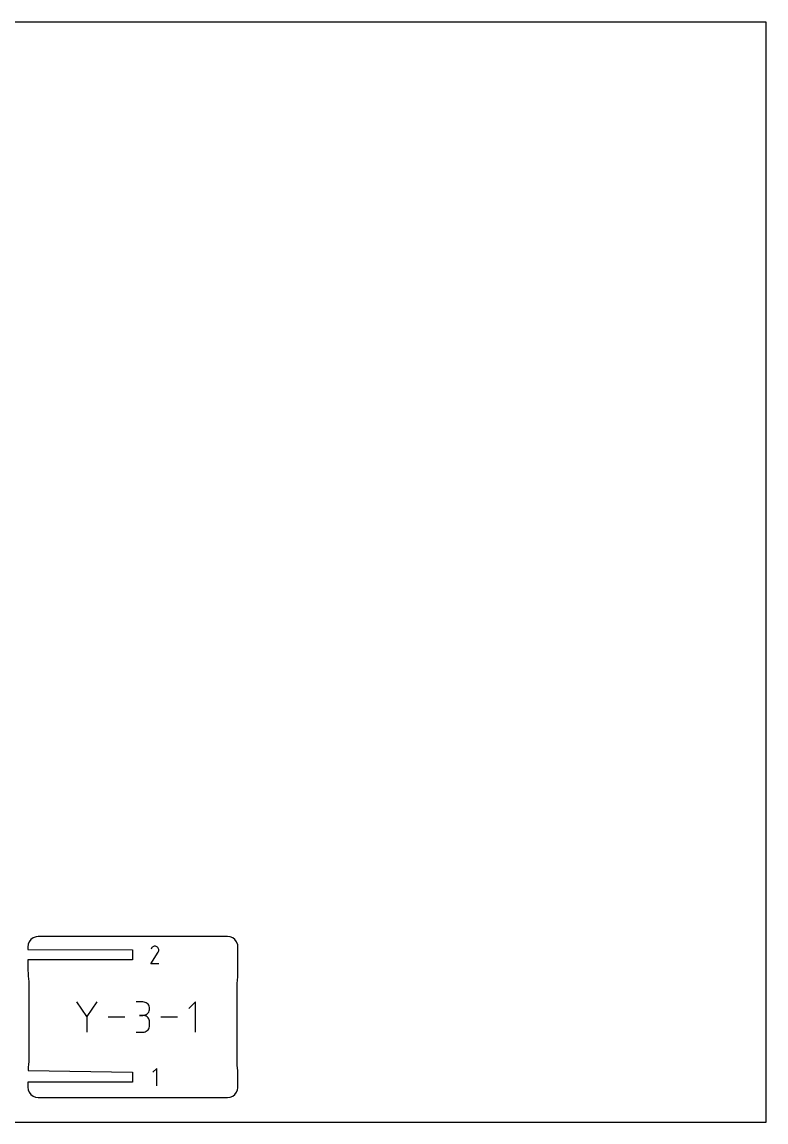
# Model space of a CAD drawing. Extents: x 0 to 450, y 0 to 300.
# Drawn here: x 247.1 to 450, y 0 to 300 of the extents above; entities that cross this region are included whole.
import ezdxf

# ---------------------------------------------------------------- set-up
doc = ezdxf.new("R2010")
doc.units = 0

msp = doc.modelspace()

# ---------------------------------------------------------------- linework, layer by layer
at = {"layer": 'annotation', "color": 1}
for p, q in [((282.261219, 43.154902), (284.231067, 46.326105)), ((282.404202, 47.421201), (282.264229, 47.152694)), ((282.515281, 47.578713), (282.404202, 47.421201)), ((282.648551, 47.710199), (282.515281, 47.578713)), ((282.79996, 47.814606), (282.648551, 47.710199)), ((282.965452, 47.890881), (282.79996, 47.814606)), ((283.140976, 47.937971), (282.965452, 47.890881)), ((283.322479, 47.954824), (283.140976, 47.937971)), ((283.505906, 47.940385), (283.322479, 47.954824)), ((283.687205, 47.893603), (283.505906, 47.940385)), ((283.862323, 47.813424), (283.687205, 47.893603)), ((284.018947, 47.702206), (283.862323, 47.813424)), ((283.862323, 47.813424), (283.862323, 47.813424)), ((284.149902, 47.568745), (284.018947, 47.702206)), ((284.254023, 47.417131), (284.149902, 47.568745)), ((284.231067, 46.326105), (284.233422, 46.329019)), ((284.231067, 46.326105), (284.231067, 46.326105)), ((284.233422, 46.329019), (284.23568, 46.331957)), ((284.23568, 46.331957), (284.237857, 46.334946)), ((284.237857, 46.334946), (284.239967, 46.338008)), ((284.239967, 46.338008), (284.242024, 46.34117)), ((284.242024, 46.34117), (284.244045, 46.344456)), ((284.244045, 46.344456), (284.246043, 46.34789)), ((284.246043, 46.34789), (284.248033, 46.351497)), ((284.248033, 46.351497), (284.250031, 46.355303)), ((284.250031, 46.355303), (284.331366, 46.529935)), ((284.250031, 46.355303), (284.250031, 46.355303)), ((284.330145, 47.251455), (284.254023, 47.417131)), ((284.377106, 47.075807), (284.330145, 47.251455)), ((284.331366, 46.529935), (284.37888, 46.710957)), ((284.393739, 46.894278), (284.377106, 47.075807)), ((284.37888, 46.710957), (284.393739, 46.894278)), ((284.393014, 43.154902), (282.261219, 43.154902)), ((264.765907, 28.775255), (262.012158, 32.757552)), ((267.519138, 32.757552), (264.765907, 28.775255)), ((280.058301, 32.747715), (278.225057, 32.747715)), ((280.388014, 32.718121), (280.058301, 32.747715)), ((280.698263, 32.632834), (280.388014, 32.718121)), ((280.983887, 32.497101), (280.698263, 32.632834)), ((281.239726, 32.316166), (280.983887, 32.497101)), ((281.460621, 32.095275), (281.239726, 32.316166)), ((281.64141, 31.839674), (281.460621, 32.095275)), ((281.776934, 31.554607), (281.64141, 31.839674)), ((281.64141, 29.990802), (281.776934, 30.276771)), ((281.862032, 31.245321), (281.776934, 31.554607)), ((281.776934, 30.276771), (281.862032, 30.587258)), ((281.891545, 30.91706), (281.862032, 31.245321)), ((281.862032, 30.587258), (281.891545, 30.91706)), ((281.891545, 30.91706), (281.891545, 30.91706)), ((294.432778, 32.757293), (292.597463, 30.92146)), ((294.432778, 24.501741), (294.432778, 32.757293)), ((264.765907, 29.095723), (264.765907, 24.501482)), ((275.130001, 28.629517), (270.616006, 28.629517)), ((280.058301, 29.081227), (279.140384, 29.081227)), ((279.140384, 29.081227), (280.058301, 29.081227)), ((280.058301, 29.081227), (280.388014, 29.110829)), ((280.388014, 29.051632), (280.058301, 29.081227)), ((280.058301, 29.081227), (280.058301, 29.081227)), ((280.388014, 29.110829), (280.698263, 29.196165)), ((280.698263, 28.966346), (280.388014, 29.051632)), ((280.698263, 29.196165), (280.983887, 29.332033)), ((280.983887, 28.830612), (280.698263, 28.966346)), ((280.983887, 29.332033), (281.239726, 29.513231)), ((281.239726, 28.649678), (280.983887, 28.830612)), ((281.239726, 29.513231), (281.460621, 29.734555)), ((281.460621, 28.428787), (281.239726, 28.649678)), ((281.460621, 29.734555), (281.64141, 29.990802)), ((281.64141, 28.173186), (281.460621, 28.428787)), ((281.776934, 27.888119), (281.64141, 28.173186)), ((281.862032, 27.578832), (281.776934, 27.888119)), ((281.891545, 27.250571), (281.862032, 27.578832)), ((281.891545, 26.332655), (281.891545, 27.250571)), ((281.891545, 27.250571), (281.891545, 27.250571)), ((289.502148, 28.629517), (284.988154, 28.629517)), ((278.225057, 24.502), (280.058301, 24.502)), ((280.058301, 24.502), (280.388014, 24.531577)), ((280.058301, 24.502), (280.058301, 24.502)), ((280.388014, 24.531577), (280.698263, 24.616821)), ((280.698263, 24.616821), (280.983887, 24.752499)), ((280.983887, 24.752499), (281.239726, 24.933378)), ((281.239726, 24.933378), (281.460621, 25.154226)), ((281.460621, 25.154226), (281.64141, 25.409811)), ((281.64141, 25.409811), (281.776934, 25.694899)), ((281.776934, 25.694899), (281.862032, 26.004258)), ((281.862032, 26.004258), (281.891545, 26.332655)), ((283.860818, 14.622849), (282.793716, 13.555446)), ((283.860818, 9.822849), (283.860818, 14.622849))]:
    msp.add_line(p, q, dxfattribs=at)
at = {"layer": 'boundary', "color": 5}
for p, q in [((248.763138, 48.467143), (248.665472, 47.725309)), ((249.049476, 49.158422), (248.763138, 48.467143)), ((249.504971, 49.752036), (249.049476, 49.158422)), ((250.098585, 50.207533), (249.504971, 49.752036)), ((250.905135, 50.509045), (250.098585, 50.207533)), ((251.531698, 50.591534), (250.905135, 50.509045)), ((261.215098, 50.591534), (251.531698, 50.591534)), ((303.12374, 50.591534), (261.215098, 50.591534)), ((303.865573, 50.493869), (303.12374, 50.591534)), ((304.556852, 50.207533), (303.865573, 50.493869)), ((305.150466, 49.752036), (304.556852, 50.207533)), ((305.605962, 49.158422), (305.150466, 49.752036)), ((305.907476, 48.351871), (305.605962, 49.158422)), ((305.989965, 47.725309), (305.907476, 48.351871)), ((248.665472, 47.725309), (248.665472, 47.077941)), ((248.665472, 47.077941), (277.200719, 46.927941)), ((277.200719, 46.927941), (277.200719, 44.181941)), ((305.989965, 41.734762), (305.989965, 47.725309)), ((248.675772, 44.181941), (248.665472, 43.471892)), ((248.665472, 43.471892), (248.665472, 42.460219)), ((248.665472, 42.460219), (248.665472, 41.491341)), ((277.200719, 44.181941), (248.675772, 44.181941)), ((248.665472, 41.491341), (248.727215, 40.434293)), ((248.727215, 40.434293), (248.763138, 39.772524)), ((248.763138, 39.772524), (248.855716, 39.003808)), ((248.855716, 39.003808), (248.898868, 38.295852)), ((305.846218, 38.530331), (305.989965, 39.751462)), ((305.989965, 40.306072), (305.989965, 41.734762)), ((305.989965, 39.751462), (305.989965, 40.306072)), ((248.898868, 38.295852), (248.911692, 32.389821)), ((305.743745, 37.941961), (305.846218, 38.530331)), ((305.743745, 32.792368), (305.743745, 37.941961)), ((248.911692, 32.389821), (248.911692, 27.240227)), ((305.743745, 27.240227), (305.743745, 32.792368)), ((248.911692, 27.240227), (248.911692, 21.688087)), ((305.743745, 22.090634), (305.743745, 27.240227)), ((248.911692, 21.688087), (248.911692, 16.538494)), ((305.75657, 16.184604), (305.743745, 22.090634)), ((248.882094, 15.721752), (248.79938, 14.953155)), ((248.911692, 16.538494), (248.882094, 15.721752)), ((305.799721, 15.476648), (305.75657, 16.184604)), ((305.8923, 14.707934), (305.799721, 15.476648)), ((248.79938, 14.953155), (248.727215, 14.046164)), ((248.727215, 14.046164), (277.200719, 13.595849)), ((277.200719, 13.595849), (277.200719, 10.849849)), ((305.928222, 14.046164), (305.8923, 14.707934)), ((305.989965, 12.928478), (305.928222, 14.046164)), ((305.989965, 11.854348), (305.989965, 12.928478)), ((248.675772, 10.849849), (248.665472, 9.533725)), ((248.665472, 9.533725), (248.763138, 8.791892)), ((277.200719, 10.849849), (248.675772, 10.849849)), ((305.892299, 8.791892), (305.978561, 9.301589)), ((305.978561, 9.301589), (305.989965, 10.454145)), ((305.989965, 11.214064), (305.989965, 11.854348)), ((305.989965, 10.454145), (305.989965, 11.214064)), ((248.763138, 8.791892), (249.049476, 8.100613)), ((249.049476, 8.100613), (249.504971, 7.506996)), ((249.504971, 7.506996), (250.098585, 7.0515)), ((250.098585, 7.0515), (250.789864, 6.765165)), ((250.789864, 6.765165), (251.531698, 6.6675)), ((251.531698, 6.6675), (258.96638, 6.6675)), ((258.96638, 6.6675), (303.12374, 6.6675)), ((303.12374, 6.6675), (303.865573, 6.765166)), ((303.865573, 6.765166), (304.556852, 7.0515)), ((304.556852, 7.0515), (305.150466, 7.506996)), ((305.150466, 7.506996), (305.605962, 8.100613)), ((305.605962, 8.100613), (305.892299, 8.791892))]:
    msp.add_line(p, q, dxfattribs=at)
at = {"layer": 'frame', "color": 5}
for p, q in [((450, 300), (0, 300)), ((450, 0), (450, 300)), ((0, 0), (450, 0))]:
    msp.add_line(p, q, dxfattribs=at)

doc.saveas('drawing.dxf')
